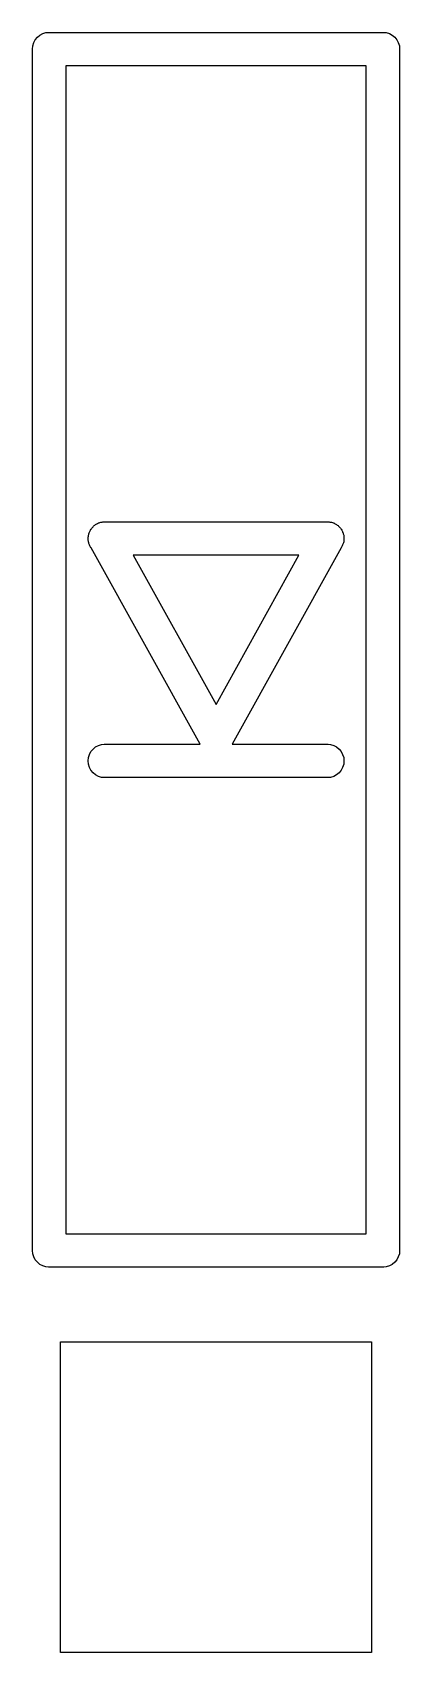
# Model space of a CAD drawing. Extents: x 85 to 230, y -161 to -76.
# Drawn here: x 199.2 to 200.85, y -114.05 to -106.76 of the extents above; entities that cross this region are included whole.
import ezdxf

# ---------------------------------------------------------------- set-up
doc = ezdxf.new("R2010")
doc.units = 0
doc.header["$MEASUREMENT"] = 0
doc.layers.add('BLACK', color=7, linetype='CONTINUOUS')

msp = doc.modelspace()

# ---------------------------------------------------------------- linework, layer by layer
at = {"layer": 'BLACK', "linetype": 'CONTINUOUS'}
for p, q in [((199.234, -106.775), (199.247, -106.768)), ((199.247, -106.768), (199.261, -106.764)), ((199.261, -106.764), (199.272, -106.763)), ((199.272, -106.763), (199.276, -106.763)), ((199.276, -106.763), (199.28, -106.763)), ((199.28, -106.763), (200.772, -106.763)), ((200.772, -106.763), (200.776, -106.763)), ((200.776, -106.763), (200.78, -106.763)), ((200.78, -106.763), (200.791, -106.764)), ((200.791, -106.764), (200.805, -106.768)), ((200.805, -106.768), (200.818, -106.775)), ((199.2, -106.838), (199.202, -106.823)), ((199.201, -106.842), (199.2, -106.838)), ((199.202, -106.823), (199.206, -106.809)), ((199.206, -106.809), (199.213, -106.796)), ((199.213, -106.796), (199.223, -106.785)), ((199.223, -106.785), (199.234, -106.775)), ((200.818, -106.775), (200.829, -106.785)), ((200.829, -106.785), (200.839, -106.796)), ((200.839, -106.796), (200.845, -106.809)), ((200.845, -106.809), (200.85, -106.823)), ((200.85, -106.823), (200.851, -106.838)), ((200.851, -106.838), (200.851, -106.842)), ((199.201, -112.234), (199.201, -106.842)), ((199.351, -106.913), (199.351, -112.163)), ((200.701, -106.913), (199.351, -106.913)), ((200.701, -112.163), (200.701, -106.913)), ((200.851, -106.842), (200.851, -112.234)), ((199.452, -109.023), (199.453, -109.02)), ((199.452, -109.028), (199.452, -109.023)), ((199.453, -109.017), (199.455, -109.013)), ((199.453, -109.02), (199.453, -109.017)), ((199.455, -109.013), (199.456, -109.009)), ((199.456, -109.009), (199.458, -109.006)), ((199.458, -109.006), (199.459, -109.004)), ((199.459, -109.004), (199.461, -109)), ((199.461, -109), (199.463, -108.996)), ((199.463, -108.996), (199.465, -108.994)), ((199.465, -108.994), (199.467, -108.991)), ((199.467, -108.991), (199.47, -108.988)), ((199.47, -108.988), (199.473, -108.985)), ((199.473, -108.985), (199.475, -108.983)), ((199.475, -108.983), (199.477, -108.98)), ((199.477, -108.98), (199.481, -108.978)), ((199.481, -108.978), (199.484, -108.975)), ((199.484, -108.975), (199.487, -108.974)), ((199.487, -108.974), (199.489, -108.972)), ((199.489, -108.972), (199.493, -108.97)), ((199.493, -108.97), (199.497, -108.968)), ((199.497, -108.968), (199.5, -108.967)), ((199.5, -108.967), (199.503, -108.966)), ((199.503, -108.966), (199.507, -108.965)), ((199.507, -108.965), (199.511, -108.964)), ((199.511, -108.964), (199.514, -108.964)), ((199.514, -108.964), (199.517, -108.963)), ((199.517, -108.963), (199.522, -108.963)), ((199.522, -108.963), (199.522, -108.963)), ((199.522, -108.963), (199.525, -108.963)), ((199.525, -108.963), (199.532, -108.963)), ((199.532, -108.963), (199.533, -108.963)), ((199.533, -108.963), (200.519, -108.963)), ((200.519, -108.963), (200.52, -108.963)), ((200.52, -108.963), (200.526, -108.963)), ((200.526, -108.963), (200.53, -108.963)), ((200.53, -108.963), (200.53, -108.963)), ((200.53, -108.963), (200.534, -108.963)), ((200.534, -108.963), (200.537, -108.964)), ((200.537, -108.964), (200.541, -108.964)), ((200.541, -108.964), (200.545, -108.965)), ((200.545, -108.965), (200.549, -108.966)), ((200.549, -108.966), (200.552, -108.967)), ((200.552, -108.967), (200.555, -108.968)), ((200.555, -108.968), (200.558, -108.97)), ((200.558, -108.97), (200.562, -108.972)), ((200.562, -108.972), (200.565, -108.974)), ((200.565, -108.974), (200.568, -108.975)), ((200.568, -108.975), (200.571, -108.978)), ((200.571, -108.978), (200.575, -108.98)), ((200.575, -108.98), (200.577, -108.983)), ((200.577, -108.983), (200.579, -108.985)), ((200.579, -108.985), (200.582, -108.988)), ((200.582, -108.988), (200.585, -108.991)), ((200.585, -108.991), (200.587, -108.994)), ((200.587, -108.994), (200.589, -108.996)), ((200.589, -108.996), (200.591, -109)), ((200.591, -109), (200.593, -109.004)), ((200.593, -109.004), (200.594, -109.006)), ((200.594, -109.006), (200.595, -109.009)), ((200.595, -109.009), (200.597, -109.013)), ((200.597, -109.013), (200.598, -109.017)), ((200.598, -109.017), (200.599, -109.02)), ((200.599, -109.02), (200.6, -109.023)), ((200.6, -109.023), (200.6, -109.028)), ((199.45, -109.038), (199.451, -109.035)), ((199.451, -109.042), (199.45, -109.038)), ((199.451, -109.032), (199.452, -109.028)), ((199.451, -109.035), (199.451, -109.032)), ((199.451, -109.047), (199.451, -109.042)), ((199.452, -109.05), (199.451, -109.047)), ((199.452, -109.053), (199.452, -109.05)), ((199.453, -109.057), (199.452, -109.053)), ((199.454, -109.061), (199.453, -109.057)), ((199.455, -109.064), (199.454, -109.061)), ((199.456, -109.067), (199.455, -109.064)), ((199.458, -109.071), (199.456, -109.067)), ((199.46, -109.074), (199.458, -109.071)), ((199.458, -109.071), (199.458, -109.071)), ((199.463, -109.08), (199.46, -109.074)), ((199.464, -109.08), (199.463, -109.08)), ((199.954, -109.963), (199.464, -109.08)), ((200.588, -109.08), (200.098, -109.963)), ((200.589, -109.08), (200.588, -109.08)), ((200.592, -109.074), (200.589, -109.08)), ((200.593, -109.071), (200.592, -109.074)), ((200.595, -109.067), (200.593, -109.071)), ((200.593, -109.071), (200.593, -109.071)), ((200.596, -109.064), (200.595, -109.067)), ((200.598, -109.061), (200.596, -109.064)), ((200.599, -109.057), (200.598, -109.061)), ((200.6, -109.053), (200.599, -109.057)), ((200.6, -109.028), (200.601, -109.032)), ((200.601, -109.047), (200.6, -109.05)), ((200.6, -109.05), (200.6, -109.053)), ((200.601, -109.032), (200.601, -109.035)), ((200.601, -109.035), (200.601, -109.038)), ((200.601, -109.038), (200.601, -109.042)), ((200.601, -109.042), (200.601, -109.047)), ((199.653, -109.113), (200.026, -109.784)), ((200.398, -109.113), (199.653, -109.113)), ((200.026, -109.784), (200.398, -109.113)), ((199.484, -109.975), (199.497, -109.968)), ((199.497, -109.968), (199.511, -109.964)), ((199.511, -109.964), (199.522, -109.963)), ((199.522, -109.963), (199.954, -109.963)), ((200.098, -109.963), (200.53, -109.963)), ((200.53, -109.963), (200.541, -109.964)), ((200.541, -109.964), (200.555, -109.968)), ((200.555, -109.968), (200.568, -109.975)), ((199.45, -110.038), (199.452, -110.023)), ((199.452, -110.053), (199.45, -110.038)), ((199.452, -110.023), (199.456, -110.009)), ((199.456, -110.009), (199.463, -109.996)), ((199.463, -109.996), (199.473, -109.985)), ((199.473, -109.985), (199.484, -109.975)), ((200.568, -109.975), (200.579, -109.985)), ((200.579, -109.985), (200.589, -109.996)), ((200.589, -109.996), (200.595, -110.009)), ((200.595, -110.009), (200.6, -110.023)), ((200.6, -110.023), (200.601, -110.038)), ((200.601, -110.038), (200.6, -110.053)), ((199.456, -110.067), (199.452, -110.053)), ((199.463, -110.08), (199.456, -110.067)), ((199.473, -110.091), (199.463, -110.08)), ((199.484, -110.101), (199.473, -110.091)), ((199.497, -110.108), (199.484, -110.101)), ((199.511, -110.112), (199.497, -110.108)), ((199.522, -110.113), (199.511, -110.112)), ((200.53, -110.113), (199.522, -110.113)), ((200.541, -110.112), (200.53, -110.113)), ((200.555, -110.108), (200.541, -110.112)), ((200.568, -110.101), (200.555, -110.108)), ((200.579, -110.091), (200.568, -110.101)), ((200.589, -110.08), (200.579, -110.091)), ((200.595, -110.067), (200.589, -110.08)), ((200.6, -110.053), (200.595, -110.067)), ((199.351, -112.163), (200.701, -112.163)), ((199.2, -112.238), (199.201, -112.234)), ((199.202, -112.253), (199.2, -112.238)), ((199.206, -112.267), (199.202, -112.253)), ((199.213, -112.28), (199.206, -112.267)), ((199.223, -112.291), (199.213, -112.28)), ((199.234, -112.301), (199.223, -112.291)), ((199.247, -112.308), (199.234, -112.301)), ((200.818, -112.301), (200.805, -112.308)), ((200.829, -112.291), (200.818, -112.301)), ((200.839, -112.28), (200.829, -112.291)), ((200.845, -112.267), (200.839, -112.28)), ((200.85, -112.253), (200.845, -112.267)), ((200.851, -112.238), (200.85, -112.253)), ((200.851, -112.234), (200.851, -112.238)), ((199.261, -112.312), (199.247, -112.308)), ((199.272, -112.313), (199.261, -112.312)), ((199.276, -112.313), (199.272, -112.313)), ((199.28, -112.313), (199.276, -112.313)), ((200.772, -112.313), (199.28, -112.313)), ((200.776, -112.313), (200.772, -112.313)), ((200.78, -112.313), (200.776, -112.313)), ((200.791, -112.312), (200.78, -112.313)), ((200.805, -112.308), (200.791, -112.312)), ((199.327, -114.046), (199.327, -112.649)), ((199.327, -112.649), (200.724, -112.649)), ((200.724, -112.649), (200.724, -114.046)), ((200.724, -114.046), (199.327, -114.046))]:
    msp.add_line(p, q, dxfattribs=at)

doc.saveas('drawing.dxf')
